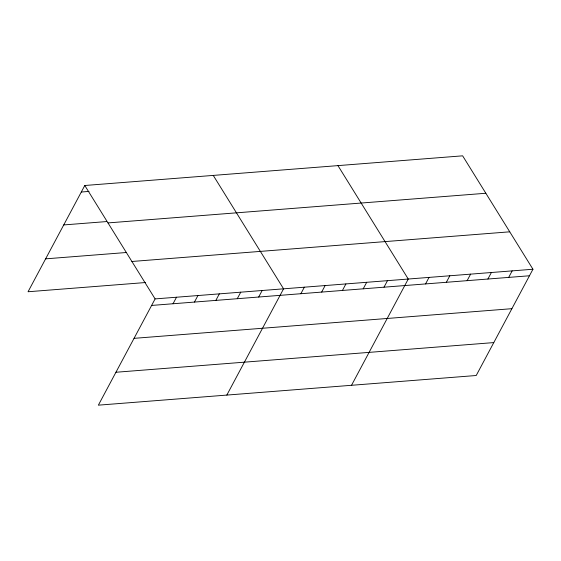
<?xml version="1.0" encoding="UTF-8"?>
<svg xmlns="http://www.w3.org/2000/svg" width="561" height="561" viewBox="0 0 561 561"><rect width="100%" height="100%" fill="white"/><g stroke="black" fill="none" stroke-linecap="round" stroke-linejoin="round"><path stroke-width="0.84" d="M532.95 269.245L155.102 298.908L98.364 405.168L476.212 375.505L532.95 269.245L462.636 155.832L84.788 185.495L28.05 291.755L145.383 282.548M173.033 303.753L176.512 297.225M194.443 302.07L197.928 295.549M215.852 300.394L219.337 293.866M237.261 298.711L240.746 292.183M258.677 297.028L262.162 290.5M226.833 395.084L283.571 288.824L213.257 175.411M300.871 293.719L304.35 287.19M321.649 292.085L325.135 285.556M342.434 290.451L345.913 283.929M363.212 288.824L366.698 282.295M383.997 287.19L387.476 280.661M351.523 385.295L408.261 279.034L337.946 165.621M425.561 283.929L429.039 277.4M446.339 282.295L449.824 275.767M467.124 280.661L470.602 274.14M487.902 279.034L491.387 272.506M508.687 277.4L512.165 270.872M81.303 192.023L89.01 191.413M63.73 224.933L106.555 221.574M107.993 222.92L485.84 193.257M45.623 258.845L126.127 252.527M131.898 261.482L509.746 231.819M151.617 305.436L529.465 275.767M134.044 338.346L511.891 308.683M115.938 372.259L493.785 342.589M84.788 185.495L155.102 298.908"/></g></svg>
